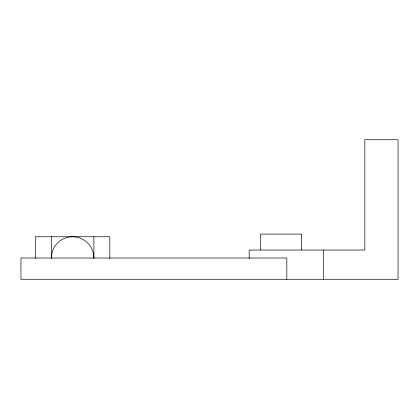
<?xml version="1.0" encoding="UTF-8"?>
<svg xmlns="http://www.w3.org/2000/svg" width="419" height="419" viewBox="0 0 419 419"><rect width="100%" height="100%" fill="white"/><g stroke="black" fill="none" stroke-linecap="round" stroke-linejoin="round"><path stroke-width="0.63" d="M323.604 250.043L323.604 279.29M301.675 250.043L301.675 234.095L260.461 234.095L260.461 250.043M286.821 279.29L286.821 258.02L20.95 258.02L20.95 279.29L398.05 279.29L398.05 139.71L364.818 139.71L364.818 250.043L249.164 250.043L249.164 258.492M109.846 258.35L109.846 236.751L35.406 236.751L35.406 258.35M93.893 236.751L93.893 258.35M51.354 236.751L51.354 258.35M51.354 258.02A21.269 21.269 0 0 1 72.623 236.751A21.269 21.269 0 0 1 93.893 258.02"/></g></svg>
